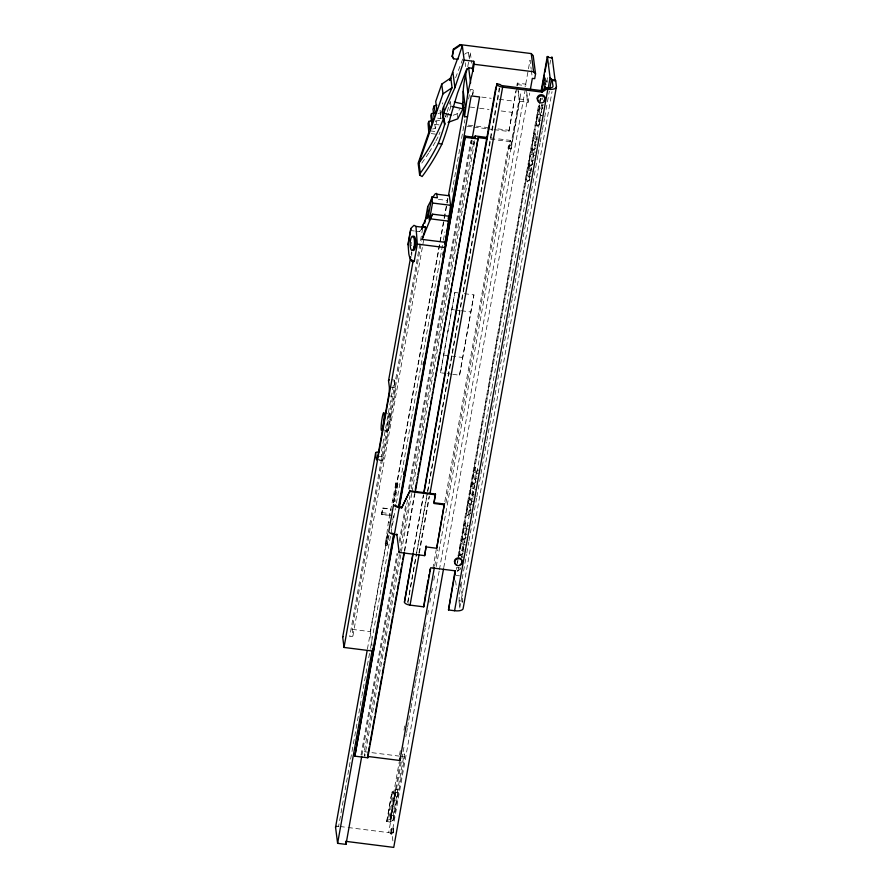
<?xml version="1.0" encoding="UTF-8"?>
<svg xmlns="http://www.w3.org/2000/svg" width="892" height="892" viewBox="0 0 892 892"><rect width="100%" height="100%" fill="white"/><g stroke="black" fill="none" stroke-linecap="round" stroke-linejoin="round"><path stroke-width="0.67" stroke-dasharray="4.46 3.34" d="M390.283 515.297L381.876 514.684L381.754 512.577L382.679 507.983L390.863 509.009L391.008 510.726M381.698 513.814L381.72 513.034M400.252 761.768L395.39 790.368L392.692 791.594L387.574 820.283A4.438 1.795 10.1 0 0 386.727 821.331L390.205 822.168L395.279 793.033L397.977 791.806A4.438 1.795 10.1 0 0 398.824 790.747L404.622 756.918L404.21 753.695L400.787 753.261M395.39 790.323L390.205 819.146L389.748 814.965L399.315 761.489M395.279 793.077L391.856 792.654A4.438 1.795 10.1 0 1 392.692 791.594M459.068 601.832L459.112 600.795A9.656 1.115 -82.8 0 0 459.057 597.618L462.48 598.053A9.656 1.115 -82.8 0 1 462.535 601.23L462.491 602.267L459.068 601.832L459.804 607.586A5.798 2.341 10.1 0 1 458.889 608.868M395.803 486.954L395.97 482.55L397.776 482.773L395.011 501.739L393.205 501.516L395.803 486.954L397.609 487.177M390.997 830.084C390.897 846.04 397.074 819.235 390.997 830.084L391.309 828.512M389.012 535.3L387.117 545.224L385.299 545.001L388.41 522.054L395.97 482.55M387.117 545.224L388.154 535.613M390.863 833.987L391.655 827.888M393.506 828.099L392.77 834.232M445.967 373.469L440.525 372.789L443.592 355.072L454.875 292.487L460.317 293.167M452.757 374.328L459.558 375.186L473.908 294.884L461.677 293.345M411.112 254.376L411.591 251.633M391.778 379.724L394.253 380.037L381.319 452.389L382.3 460.082L376.402 459.335M422.663 228.497L349.709 636.609A3.479 1.405 10.1 0 0 352.953 635.595L352.15 629.351L421.604 240.862M382.3 460.082A6.735 0.78 -82.8 0 0 383.75 456.838L394.509 396.594A6.735 0.78 -82.8 0 0 395.234 387.719L394.253 380.037M352.942 635.806L423.622 240.26M464.687 54.323A3.858 3.501 -7.3 0 1 468.478 52.773L470.385 53.007L467.598 67.257M385.299 545.001L387.44 533.75M372.064 645.886L370.236 631.636L387.607 534.453M393.238 502.965L443.882 219.622M444.127 218.25L447.316 200.455A9.656 1.115 -82.8 0 1 448.074 196.954M367.426 649.042L388.009 533.862M393.595 502.475L448.197 197.043M391.309 527.752L393.963 512.933M338.614 826.327L337.633 826.271L338.614 826.327L361.639 697.577M361.873 696.206L370.202 649.644M370.448 648.272L395.424 508.563M396.405 503.088L443.168 241.487M443.402 240.115L444.874 231.898M451.976 192.181L464.955 119.595M468.623 99.045L470.34 89.456L473.619 89.869L472.66 95.254M472.548 94.541L473.518 89.089L473.619 89.869M361.037 754.966L397.052 553.453M399.259 541.121L406.128 502.731M408.569 489.028L470.82 140.836L473.351 141.148L473.741 144.203L471.21 143.891L470.82 140.836M361.929 755.245L397.966 553.642M399.928 542.67L407.521 500.156M409.484 489.184L471.924 139.866M411.781 493.376L364.783 756.226L364.204 751.7L399.449 554.568M399.694 553.196L409.963 495.707M411.19 488.861L473.351 141.148M473.741 144.203L474.366 140.668M412.015 492.005L474.912 140.167M404.299 551.066L414.579 493.566M404.723 551.055L415.003 493.555M440.525 372.789L454.875 292.487M413.163 552.248L423.444 494.737M413.498 551.479L423.544 495.305M427.603 491.057L499.264 87.884L499.453 89.323M407.778 601.966L416.341 554.043M416.586 552.672L427.357 492.429M407.856 602.624L427.458 492.997M427.703 491.626L499.721 88.743M418.928 552.962L428.974 496.777M419.396 552.839L429.543 496.052M459.558 375.186L473.908 294.884M494.068 129.641L508.897 131.514L515.922 90.839M516.847 85.677L517.315 83.101L525.734 84.16L526.068 86.758M508.897 131.514L516.803 87.26M386.738 821.086L391.867 792.397M386.782 821.733L391.856 792.654M399.571 754.755L400.296 750.651M403.976 730.113L404.7 726.01M432.843 568.583L436.277 549.416M444.84 501.505L508.462 145.574L510.737 145.864L511.127 148.919L508.853 148.641L508.462 145.574M508.853 148.641L510.324 140.379L495.662 138.528M434.638 566.097L437.571 549.662M445.888 503.121L510.324 140.379M387.574 820.283L390.083 819.224L395.212 790.546M510.737 145.864L519.122 98.934L517.616 87.193M390.205 822.168L395.468 792.854M392.915 840.911L391.878 833.975A3.278 1.327 10.1 0 0 388.678 832.637L402.894 753.093M403.139 751.722L404.121 746.236M405.838 736.636L406.328 733.893M406.574 732.522L407.31 728.407M407.555 727.036L408.536 721.55M408.781 720.178L410.733 709.207M410.978 707.835L412.94 696.864M413.186 695.492L415.148 684.521M415.393 683.149L416.374 677.664M416.62 676.292L417.356 672.178M417.601 670.806L418.582 665.321M418.827 663.949L420.79 652.977M421.035 651.606L422.998 640.634M423.243 639.263L425.205 628.291M425.451 626.92L426.186 622.806M427.658 614.577L428.383 610.462M429.855 602.234L430.591 598.119M431.572 592.634L432.798 585.776M433.78 580.291L435.006 573.433M436.233 566.576L521.051 92.066M511.127 148.919L519.646 101.298L518.308 90.895M390.161 821.71L392.848 820.484A4.438 1.795 10.1 0 0 393.695 819.436L393.182 815.399L404.21 753.695M392.848 820.484L397.977 791.806M393.684 819.681L398.824 790.747M525.734 84.16L530.015 60.177L531.186 69.275M439.154 571.103L391.878 833.975M439.399 569.732L524.953 91.107M443.759 567.624L527.35 99.971L525.856 88.286M519.646 101.298L528.064 102.357L529.725 93.024M457.986 556.14L538.723 104.442M456.838 565.049L457.574 560.934M457.819 559.563L539.08 104.966M539.326 103.595L540.307 98.12M459.112 555.716L539.749 104.598M539.995 103.227L540.976 97.752M461.733 557.255L542.503 105.401M546.662 82.12L547.889 75.274M549.851 64.324L550.576 60.21M459.447 594.105L466.549 554.367M466.795 552.995L468.757 542.035M469.002 540.663L476.596 498.182M476.841 496.822L486.642 442.008M486.887 440.637L512.108 299.489M512.354 298.118L537.831 155.609M538.077 154.238L540.039 143.266M540.284 141.906L542.247 130.934M542.492 129.563L544.443 118.603M544.689 117.231L549.349 91.196M459.781 607.954L552.037 91.597M397.776 482.773L394.052 500.88L392.246 500.646M445.732 116.819L446.881 112.905M447.26 111.611L450.337 101.175M442.365 104.018L442.8 102.747M432.587 129.017L435.307 128.415L436.578 124.757L436.043 120.643M439.522 133.911L439.946 132.127M455.611 77.771L462.781 58.939M435.943 140.836A224.015 203.186 -7.3 0 0 439.221 134.603L439.377 134.268M457.607 117.577L457.117 113.808L459.425 109.37M415.65 231.151L419.575 231.641L421.481 228.017M419.575 231.641L422.072 228.352M421.269 229.311L422.864 227.616M381.876 514.684L382.735 508.005M539.638 104.955A8.597 0.992 -82.8 0 0 539.916 110.541L542.693 108.367M537.118 126.185L539.894 124.01M532.769 150.525L535.546 148.34M529.971 166.168L532.747 163.994M527.172 181.812L529.948 179.638M473.117 484.256L475.882 482.081M470.318 499.899L473.094 497.725M467.519 515.543L470.296 513.368M463.171 539.883L465.947 537.698M460.372 555.526L463.149 553.341M457.574 571.17L460.35 568.996M453.192 115.246L457.117 113.808M541.399 105.613L543.741 104.877M538.601 121.256L540.942 120.52M534.252 145.586L536.594 144.85M531.454 161.229L533.795 160.493M528.655 176.872L530.996 176.137M474.6 479.327L476.93 478.591M471.801 494.971L474.143 494.235M469.002 510.614L471.344 509.878M464.654 534.944L466.995 534.208M461.855 550.587L464.197 549.851M437.983 113.462L440.704 112.86M435.285 121.234L440.715 120.03M517.282 84.584L522.277 85.208A3.278 1.327 10.1 0 1 525.477 86.546L525.477 86.546M519.122 98.934L527.35 99.971M481.736 97.094L491.169 98.287M499.252 99.302L514.082 101.175M542.57 115.726L537.686 114.076M470.162 107.051L478.246 108.077M479.595 108.244L489.028 109.437M501.159 110.965L511.941 112.325M468.3 125.159L475.046 126.006M476.395 126.173L489.864 127.868M497.959 128.894L508.741 130.254M467.118 126.24L472.515 126.92M473.853 127.088L485.984 128.626M487.333 128.794L492.73 129.474M434.917 124.367L439.009 124.88M538.222 140.055L533.338 138.416M490.332 137.859L494.335 138.36M430.379 130.912L435.853 131.603M490.5 139.174L510.492 141.694M431.204 133.588L439.221 134.603M534.197 151.93L536.482 152.209M535.434 155.71L530.539 154.06M532.635 171.353L527.741 169.703M438.385 199.329L447.316 200.455M410.432 230.493L414.345 230.983M451.731 309.535L454.452 309.881M455.812 310.048L459.882 310.561M461.242 310.739L470.764 311.932M443.592 355.072L462.625 357.48M447.327 373.648L451.397 374.161M390.518 387.128L395.234 387.719M388.611 395.847L394.509 396.594M386.481 413.665L390.016 414.111M382.378 429.855L387.095 430.446M385.121 430.981L387.485 431.282M377.84 456.091L383.75 456.838M477.332 470.017L479.617 470.307M379.044 460.25L382.579 460.696M478.569 473.797L473.674 472.147M475.77 489.44L470.876 487.79M396.182 484.166L397.988 484.389M474.02 501.594L471.745 501.304L469.716 498.561A8.597 0.992 -82.8 0 0 467.207 510.369A8.597 0.992 -82.8 0 0 468.701 512.142A8.597 0.992 -82.8 0 0 469.716 498.561M472.972 505.084L468.088 503.434M382.545 508.15L390.997 509.321M381.754 512.577L389.938 513.614L390.049 515.71M381.731 514.372L389.916 515.409M467.397 525.644L469.671 525.923M468.623 529.413L463.728 527.774M388.41 522.054L390.228 522.288M465.825 545.068L460.941 543.418M385.779 543.016L387.585 543.239M385.099 543.384L386.905 543.618M461.8 556.931L464.085 557.21M456.068 575.418L459.636 575.875M459.112 600.795L462.535 601.23M352.15 629.351L370.236 631.636M364.204 751.7L399.326 756.126M401.199 756.483L404.622 756.918M395.29 789.509L398.713 789.944M389.748 814.965L393.182 815.399M391.064 829.638L392.971 829.872M391.398 832.214L393.305 832.459M339.975 826.494L346.732 827.352M348.092 827.52L388.678 832.637M437.615 118.123L441.161 118.759L440.102 110.53L440.548 118.658M542.213 99.335L540.485 98.432A8.597 0.992 -82.8 0 0 540.073 100.997M539.314 109.203A8.597 0.992 -82.8 0 1 538.3 122.784A8.597 0.992 -82.8 0 1 536.806 121.011A8.597 0.992 -82.8 0 1 539.314 109.203L541.444 111.991M534.966 133.532A8.597 0.992 -82.8 0 1 533.951 147.124A8.597 0.992 -82.8 0 1 532.457 145.351A8.597 0.992 -82.8 0 1 534.966 133.532L537.096 136.32M532.167 149.176A8.597 0.992 -82.8 0 1 531.164 162.768A8.597 0.992 -82.8 0 1 529.658 160.995A8.597 0.992 -82.8 0 1 532.167 149.176L534.297 151.963M529.369 164.819A8.597 0.992 -82.8 0 1 528.365 178.411A8.597 0.992 -82.8 0 1 526.86 176.638A8.597 0.992 -82.8 0 1 529.369 164.819L531.509 167.607M475.313 467.274A8.597 0.992 -82.8 0 1 474.299 480.855A8.597 0.992 -82.8 0 1 472.805 479.082A8.597 0.992 -82.8 0 1 475.313 467.274L477.443 470.051M472.515 482.918A8.597 0.992 -82.8 0 1 471.5 496.498A8.597 0.992 -82.8 0 1 470.006 494.726A8.597 0.992 -82.8 0 1 472.515 482.918L474.644 485.705M465.368 522.89A8.597 0.992 -82.8 0 1 464.353 536.482A8.597 0.992 -82.8 0 1 462.859 534.709A8.597 0.992 -82.8 0 1 465.368 522.89L467.497 525.678M462.569 538.534A8.597 0.992 -82.8 0 1 461.554 552.126A8.597 0.992 -82.8 0 1 460.06 550.353A8.597 0.992 -82.8 0 1 462.569 538.534L464.699 541.321M459.77 554.177L461.197 556.039M531.353 70.568L532.178 77.069M526.726 91.954L528.064 102.357M517.315 83.101L517.639 85.699M470.385 53.007L471.69 63.154M468.478 52.762L469.46 60.377M465.2 62.774L465.68 66.588M450.505 102.435L451.307 108.735M444.918 114.845L445.208 117.03M434.783 124.3L435.307 128.415M460.64 583.702L462.48 598.053M455.578 580.714L456.626 588.865M411.491 245.746A7.192 2.163 -87.9 0 1 411.435 244.653M411.435 243.538A7.192 2.163 -87.9 0 1 411.491 242.412M411.747 255.77A18.108 2.085 -82.8 0 1 411.881 252.38M466.07 537.597A6.088 0.702 -82.8 0 1 466.059 530.952A6.088 0.702 -82.8 0 1 467.642 526.191M462.837 551.735A6.088 0.702 -82.8 0 1 464.108 542.291A6.088 0.702 -82.8 0 1 464.788 545.235M463.873 551.423A6.088 0.702 -82.8 0 1 463.717 552.059M458.588 556.842A8.597 0.992 -82.8 0 1 460.06 556.396M458.834 567.401A8.597 0.992 -82.8 0 1 457.161 567.914M457.563 562.963A8.597 0.992 -82.8 0 1 457.93 560.31M461.677 557.032A6.088 0.702 -82.8 0 1 462.056 557.478M460.473 568.884A6.088 0.702 -82.8 0 1 460.038 567.379M476.15 481.713A6.088 0.702 -82.8 0 1 475.938 475.793A6.088 0.702 -82.8 0 1 477.588 470.575M472.782 496.119A6.088 0.702 -82.8 0 1 474.042 486.664A6.088 0.702 -82.8 0 1 474.734 489.619M473.819 495.796A6.088 0.702 -82.8 0 1 473.663 496.443M470.552 513A6.088 0.702 -82.8 0 1 470.34 507.08A6.088 0.702 -82.8 0 1 471.991 501.862M529.658 177.33A6.088 0.702 -82.8 0 1 530.985 168.332A6.088 0.702 -82.8 0 1 531.599 171.52M533.003 163.626A6.088 0.702 -82.8 0 1 532.858 157.237A6.088 0.702 -82.8 0 1 534.486 152.945M534.085 158.676A6.088 0.702 -82.8 0 1 533.94 159.612M535.245 146.043A6.088 0.702 -82.8 0 1 536.583 137.045A6.088 0.702 -82.8 0 1 537.185 140.234M539.638 123.453A6.088 0.702 -82.8 0 1 540.686 113.54A6.088 0.702 -82.8 0 1 541.544 115.904M542.325 97.875A8.597 0.992 -82.8 0 1 542.247 99.09M541.611 104.353A8.597 0.992 -82.8 0 1 539.916 110.541M542.949 107.999A6.088 0.702 -82.8 0 1 542.492 104.409M408.491 603.26A1.929 0.78 10.1 0 1 408.112 603.014M456.347 569.52A9.656 1.115 -82.8 0 1 456.548 567.602L459.971 568.037A9.656 1.115 -82.8 0 0 459.77 569.999M546.361 81.941A6.088 0.702 -82.8 0 1 547.242 82.265M450.984 106.193A224.015 203.186 -7.3 0 1 448.988 112.091M448.576 113.262A224.015 203.186 -7.3 0 1 445.877 120.253M435.374 141.861A224.015 203.186 -7.3 0 1 429.342 151.997M428.706 153A224.015 203.186 -7.3 0 1 421.314 163.749M388.734 427.681A9.076 1.048 -82.8 0 0 389.804 413.342A9.076 1.048 -82.8 0 0 387.15 425.807A9.076 1.048 -82.8 0 0 388.734 427.681"/><path stroke-width="1.34" d="M472.336 68.227L472.894 71.226L472.504 68.249L470.43 67.993A3.858 3.501 -7.3 0 0 466.17 70.39L457.563 92.991L450.951 115.124A269.685 265.537 -83 0 1 445.666 133.332A269.183 265.058 -83 0 1 441.83 144.225A224.015 203.186 -7.3 0 1 422.117 176.549L419.653 175.055L420.322 173.137A220.391 199.908 -7.3 0 0 438.362 143.3A264.991 260.921 -83 0 0 444.584 124.835A5.742 5.653 -83 0 0 444.773 123.91C443.692 118.38 440.626 112.281 443.58 106.694L452.066 87.717L450.817 77.972L441.73 84.127L435.72 101.465L436.779 109.694L435.263 114.064L434.214 105.825L436.924 105.223M443.012 117.889L443.034 116.919M467.252 68.483C462.703 84.071 461.643 100.673 464.531 116.707A48.279 43.786 -7.3 0 0 467.508 116.674M398.401 507.448L444.852 247.563L450.594 205.305L449.378 195.794A9.656 1.115 -82.8 0 0 448.565 195.493M464.531 116.707L467.876 92.813L472.715 71.204M432.007 198.526L427.714 206.665L428.327 213.768L422.128 226.813M442.32 111.355L442.298 111.511A3.791 3.445 -7.3 0 0 443.034 113.964M448.185 219.064L448.486 217.124M415.962 226.401L417.3 244.096L414.223 261.323A18.665 5.631 -87.9 0 1 412.316 261.434L410.755 259.773A18.821 5.675 -87.9 0 1 408.804 253.774L408.09 244.698L411.034 228.196L414 225.319L415.962 226.401L425.785 227.638L422.094 239.402L445.275 242.323M393.751 533.438L372.722 651.071L344.022 647.447L342.706 637.156L375.599 453.103A3.479 1.405 10.1 0 1 378.844 452.077M375.599 453.103L376.402 459.335A6.735 0.78 -82.8 0 0 377.84 456.091L388.611 395.847A6.735 0.78 -82.8 0 0 389.336 386.972L388.533 380.739L410.71 256.706M344.022 647.447L413.074 261.178L414.223 261.323M452.311 56.854L453.56 49.896L460.194 45.403L462.312 45.67L457.741 59.318L453.604 58.794L452.211 56.051L453.448 49.093L460.094 44.6L531.264 53.576L533.215 55.683L535.546 73.88L534.687 78.663L532.346 78.373L530.439 89.033M422.908 227.125L423.399 224.394M424.782 223.078L427.714 206.665M427.536 218.373L428.517 212.898M432.653 197.355L435.274 193.809L436.578 193.408L437.381 197.812L431.761 197.099L428.684 214.281L429.442 220.201L432.631 214.18L448.654 216.198M429.442 220.201L432.52 203.019L431.761 197.099M361.684 756.617L345.985 844.389L337.611 843.341L335.559 827.285L367.181 650.413M448.553 195.192L464.241 107.441M472.504 68.249L473.752 61.303L464.152 60.087L462.312 45.67M472.894 71.226L474.131 64.28L473.752 61.303M337.611 843.341L371.942 651.338M403.563 474.421L404.054 471.678M423.176 364.705L423.667 361.962M442.789 254.989L443.279 252.246M444.751 244.018L471.221 95.901L479.595 96.96L472.247 138.104M394.097 534.542L354.86 756.148L367.772 757.776L404.477 552.427M398.992 507.158L465.312 136.153L475.403 137.424L475.213 135.952L486.909 137.424L423.689 493.365M354.86 756.148L399.215 507.548A5.408 2.185 10.1 0 1 393.595 504.616L388.778 531.565A5.408 2.185 10.1 0 0 394.398 534.486L396.873 534.799L396.773 534.04L399.17 552.427L424.681 555.638L426.131 546.183L424.681 555.638M399.393 506.99L465.312 136.153M474.789 138.305L475.213 135.952M367.838 755.056L369.31 746.838M369.801 744.106L374.696 716.722M375.175 713.979L377.383 701.658M377.873 698.927L379.1 692.081M379.591 689.338L381.787 677.017M382.278 674.285L383.504 667.439M383.995 664.696L384.485 661.964M384.965 659.221L387.173 646.901M387.663 644.158L389.86 631.837M390.35 629.105L392.558 616.785M393.049 614.042L394.264 607.196M394.755 604.464L396.962 592.143M397.453 589.4L398.679 582.554M399.159 579.822L399.649 577.079M400.14 574.337L401.367 567.502M401.857 564.759L402.348 562.016M402.838 559.284L404.054 552.438M415.315 489.463L416.542 482.617M417.032 479.874L417.523 477.142M418.002 474.399L419.229 467.553M419.719 464.821L420.21 462.078M420.701 459.347L427.301 422.384M427.792 419.641L430 407.321M430.49 404.578L431.717 397.743M432.196 395L432.687 392.257M433.178 389.525L434.404 382.679M434.895 379.936L437.091 367.615M437.582 364.884L439.789 352.563M440.28 349.82L445.175 322.436M445.666 319.704L446.881 312.858M447.371 310.115L449.579 297.794M450.07 295.062L451.285 288.216M451.776 285.473L452.266 282.742M452.757 279.999L453.983 273.153M454.474 270.421L454.965 267.678M455.444 264.946L457.652 252.626M458.142 249.883L460.339 237.562M460.829 234.819L464.754 212.92M465.234 210.178L467.441 197.857M467.932 195.125L469.159 188.279M469.638 185.536L470.129 182.804M470.619 180.061L471.846 173.215M472.336 170.483L472.827 167.741M473.317 164.998L478.212 137.624L487.077 138.739M415.248 492.194L478.212 137.624M486.909 137.424L495.84 87.449L496.03 88.888L496.955 83.681L500.457 84.629A1.929 0.78 10.1 0 0 502.464 85.677L541.879 90.649L546.439 87.672L547.61 87.817A5.798 2.341 10.1 0 0 553.018 86.123L552.115 80.481A9.656 1.115 -82.8 0 1 551.646 79.633L550.085 77.682L547.476 57.289A9.656 1.115 -82.8 0 0 547.287 56.542L548.324 56.609M412.918 553.62L404.433 602.189A5.408 2.185 10.1 0 0 410.052 605.122L423.756 606.85L430.747 567.736L455.489 570.858L448.498 609.961L454.585 610.73A9.266 3.758 10.1 0 0 463.227 608.009L556.441 86.557L555.705 80.804L552.115 80.481M404.433 602.189L413.252 552.85M424.035 492.562L496.955 83.681M410.052 605.122L419.151 554.188M430.033 493.354L502.642 87.137A5.408 2.185 10.1 0 1 497.022 84.205M399.215 507.548L401.69 507.86L409.952 490.823L435.452 494.034L433.902 502.72L444.372 504.047L436.701 548.268L426.231 546.941M435.452 494.034L434.003 503.489L444.461 504.816M425.495 594.607L423.756 606.85M425.975 591.909L428.149 579.767M428.628 577.068L429.108 574.37M429.598 571.683L430.078 568.985M444.372 504.047L436.701 548.268M367.772 757.776L367.593 756.427L399.884 760.497L434.393 567.457M443.514 568.996L393.751 847.4L345.594 841.323L345.985 844.389M455.065 570.757L448.498 609.961M455.288 571.203L454.797 573.935A9.656 1.115 -82.8 0 0 454.842 574.805L454.797 573.935A11.953 4.059 -70.7 0 0 455.355 573.288M541.176 90.761L547.287 56.542M542.258 87.171L544.466 74.85M544.956 72.107L547.153 59.786M454.585 610.73L547.799 89.267A9.266 3.758 10.1 0 0 556.441 86.557M548.134 88.642L550.085 77.682M549.84 88.453L551.557 78.864M443.146 116.328L444.283 111.578L443.647 106.661M449.613 80.436L457.629 58.504L457.741 59.318M444.216 111.611L454.898 87.706L464.152 60.087M431.538 120.788L428.818 121.39L428.082 123.497L428.784 132.417L418.136 163.225L419.653 175.055M434.226 113.005L431.516 113.607L430.803 115.67L431.851 123.91L429.866 129.619L428.818 121.39M434.214 105.825L433.021 109.248L434.081 117.476L432.564 121.836L431.516 113.607M420.322 173.137L419.017 162.98L442.978 93.861L441.73 84.127M422.094 239.402L430.457 218.852A12.533 2.843 -67.2 0 1 432.631 214.18M449.713 80.447L450.817 77.972M401.69 507.86L409.952 490.823M454.329 102.056L462.312 103.829L462.959 108.846L457.763 118.826L448.074 122.382M555.705 80.804L555.538 80.916A9.656 1.115 -82.8 0 1 555.08 80.057L552.237 57.891A9.656 1.115 -82.8 0 0 551.334 57.768M442.978 93.861L452.066 87.717M502.642 87.137L542.068 92.099L546.629 89.122L547.799 89.267M423.544 227.07L424.715 226.646L425.785 227.638M424.202 226.746L425.194 226.78M414.178 246.46L415.46 246.504M547.476 57.289L552.237 57.891M474.131 64.28L533.594 71.773L535.546 73.88M551.646 79.633L555.08 80.057M465.468 137.357L478.38 138.985M436.924 194.222L449.378 195.794M432.52 203.019L450.594 205.305M430.457 218.852L447.918 221.06M417.3 244.096L444.852 247.563M410.755 259.773L411.892 259.918M410.052 491.581L435.552 494.804M401.59 507.091L399.114 506.779A3.568 1.45 10.1 0 1 395.401 504.85M452.311 106.494L462.959 108.846M443.815 113.217L450.951 115.124M438.362 143.3L441.83 144.225M543.273 82.789L545.882 84.149M452.211 56.051L453.604 58.794M411.97 260.419L412.316 261.434A18.108 2.085 -82.8 0 0 413.074 261.178M546.439 87.672L546.629 89.122M544.945 98.689L545.101 99.893M541.879 90.649L542.068 92.099M537.341 97.73L537.497 98.934M531.264 53.576L533.594 71.773M468.612 67.402L470.608 83.001M465.546 74.616L467.876 92.813M460.094 44.6L460.194 45.403M463.271 91.352L465.312 107.218M453.448 49.093L453.56 49.896M452.946 72.486L454.898 87.706M444.093 118.58L444.773 123.91M443.882 119.383L444.584 124.835M443.335 116.384L443.803 120.019M462.145 561.915L462.234 562.64M454.53 560.957L454.619 561.681M399.081 551.657L399.17 552.427M399.605 758.312L399.884 760.497M372.388 648.484L372.722 651.071M412.795 237.049A7.192 2.163 -87.9 0 1 415.795 242.657A7.192 2.163 -87.9 0 1 412.762 250.262M408.09 244.698A18.108 2.085 -82.8 0 1 408.547 240.996L410.432 230.493A18.108 2.085 -82.8 0 1 410.811 229.054M342.706 637.156A3.479 1.405 10.1 0 1 342.996 636.542M388.533 380.739A3.479 1.405 10.1 0 1 389.414 379.836M542.291 91.642A8.597 0.992 -82.8 0 1 543.73 80.57A8.597 0.992 -82.8 0 1 545.168 79.299A8.597 0.992 -82.8 0 1 544.198 89.969M545.369 87.851A6.088 0.702 -82.8 0 1 545.48 86.914M538.4 100.74A3.858 3.501 -7.3 0 1 538.155 96.057A3.858 3.501 -7.3 0 1 543.261 95.232A3.858 3.501 -7.3 0 1 544.566 99.737M544.254 100.216A3.858 3.501 -7.3 0 1 543.852 100.64M455.21 563.554A3.858 3.501 -7.3 0 1 455.622 559.005A3.858 3.501 -7.3 0 1 460.618 558.559A3.858 3.501 -7.3 0 1 461.766 562.975M461.443 563.443A3.858 3.501 -7.3 0 1 460.071 564.536M547.9 57.344A9.656 1.115 -82.8 0 1 548.201 56.765M392.201 533.182A3.568 1.45 10.1 0 1 391.755 532.97M443.714 118.023A220.391 199.908 -7.3 0 1 419.017 162.98M335.559 827.285A3.278 1.327 10.1 0 1 335.838 826.706M336.384 826.438A3.278 1.327 10.1 0 1 336.752 826.349M463.282 102.368A48.279 43.786 -7.3 0 1 462.692 102.357M410.911 228.62L410.911 228.62M413.888 247.731A7.192 2.163 -87.9 0 0 412.851 236.213A7.192 2.163 -87.9 0 0 410.231 246.058A7.192 2.163 -87.9 0 0 413.888 247.731M382.835 426.945A9.076 1.048 -82.8 0 0 383.894 412.595A9.076 1.048 -82.8 0 0 381.252 425.071A9.076 1.048 -82.8 0 0 382.835 426.945M539.359 102.491A3.858 3.501 -7.3 0 0 545.157 99.346A3.858 3.501 -7.3 0 0 539.381 96.414A3.858 3.501 -7.3 0 0 539.359 102.491M456.492 565.238A3.858 3.501 -7.3 0 0 462.29 562.094A3.858 3.501 -7.3 0 0 456.514 559.161A3.858 3.501 -7.3 0 0 456.492 565.238"/></g></svg>
